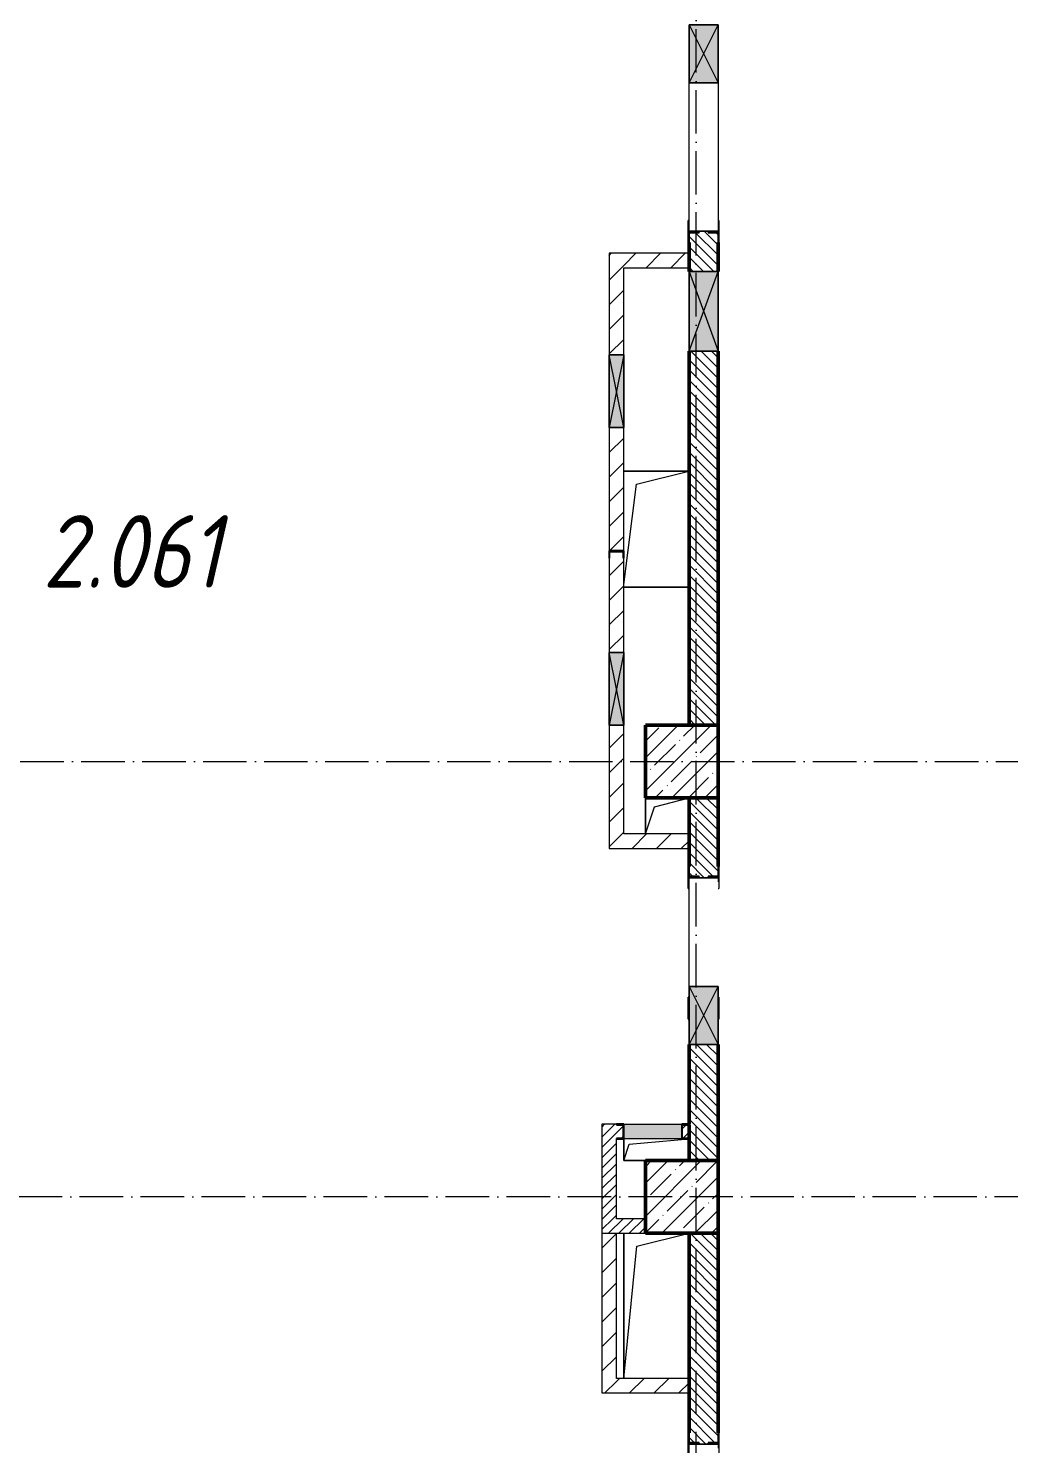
# Model space of a CAD drawing. Header units: millimetres. Extents: x -213536 to 1564669, y -45299 to 942238.
# Drawn here: x 545131 to 551884, y 593325 to 603075 of the extents above; entities that cross this region are included whole.
import ezdxf

# ---------------------------------------------------------------- set-up
doc = ezdxf.new("R2010")
doc.units = ezdxf.units.MM
doc.linetypes.add('50_200_ШТРИХ_1Т_ш5_п1_п1_', pattern=[700, 500, -100, 0, -100])
for name, color, linetype, lineweight in [('3.1) ЖБ окна 1.2 м', 102, 'Continuous', 30), ('A-DETL-GENF-OTLN', 7, 'Continuous', 9), ('A-FLOR-____-OTLN', 7, 'Continuous', 9), ('A-GENM-____-MCUT', 7, 'Continuous', 25), ('A-GENM-____-OTLN', 7, 'Continuous', 9), ('A-GENM-____-OTLN-1', 7, 'Continuous', 25), ('A-GLAZ-____-OTLN', 7, 'Continuous', 9), ('A-WALL-____-MCUT-2', 7, 'Continuous', 50), ('A-WALL-____-PATT-1', 7, 'Continuous', 9), ('A-WALL-FNSH-MCUT-1', 7, 'Continuous', 9), ('I-WALL-____-OTLN', 7, 'Continuous', 9), ('S-COLS-____-MCUT', 7, 'Continuous', 50), ('S-COLS-____-OTLN', 7, 'Continuous', 9), ('S-GRID-____-OTLN-1', 7, '50_200_ШТРИХ_1Т_ш5_п1_п1_', 9), ('Марки помещений', 7, 'Continuous', 9)]:
    doc.layers.add(name, color=color, linetype=linetype, lineweight=lineweight)
doc.styles.add('ISOCPEUR_I_3', font='isocpeui.ttf', dxfattribs={"width": 0.85, "height": 2.2})
pattern_1 = [(45, (544282.637, 571544.04), (-35.35534, 35.35534), [])]
pattern_2 = [(45, (544282.64, 571544.04), (-84.8528, 84.8528), [])]
pattern_3 = [(135, (544282.637, 571544.04), (-35.35534, -35.35534), [])]

# ---------------------------------------------------------------- blocks, each defined once
blk = doc.blocks.new('BSC_Колонна _Прямоугольная - 500х500-V39-АР1_План отверстий 2 этажа в осях 1-64_А-ГГ')
at = {"layer": 'S-COLS-____-OTLN'}
h = blk.add_hatch(dxfattribs=at)
h.set_pattern_fill('FP_68', color=256, style=0, pattern_type=2)
h.set_pattern_definition([(45, (-5350, -26481.04), (-114.0493, 114.0493), []), (45, (-5235.95, -26481.04), (-114.0493, 114.0493), [201.613, -40.323, 3.353, -36.97])])
h.paths.add_polyline_path([(-250, -250), (250, -250), (250, 250), (-250, 250)], flags=0)
at = {"layer": 'S-COLS-____-MCUT'}
for p, q in [((250, 250), (-250, 250)), ((-250, 250), (-250, -250)), ((250, -250), (250, 250)), ((-250, -250), (250, -250))]:
    blk.add_line(p, q, dxfattribs=at)
blk = doc.blocks.new('BSC_Колонна _Прямоугольная - 500х500-V46-АР1_План отверстий 2 этажа в осях 1-64_А-ГГ')
at = {"layer": 'S-COLS-____-OTLN'}
h = blk.add_hatch(dxfattribs=at)
h.set_pattern_fill('FP_75', color=256, style=0, pattern_type=2)
h.set_pattern_definition([(45, (-5350, -23481.04), (-114.0493, 114.0493), []), (45, (-5235.95, -23481.04), (-114.0493, 114.0493), [201.613, -40.323, 3.353, -36.97])])
h.paths.add_polyline_path([(-250, -250), (250, -250), (250, 250), (-250, 250)], flags=0)
at = {"layer": 'S-COLS-____-MCUT'}
for p, q in [((250, 250), (-250, 250)), ((-250, 250), (-250, -250)), ((250, -250), (250, 250)), ((-250, -250), (250, -250))]:
    blk.add_line(p, q, dxfattribs=at)
blk = doc.blocks.new('154_Стойка_СКБ_Уголок - СМ-2480_200-28346303-АР1_План отверстий 2 этажа в осях 1-64_А-ГГ')
at = {"layer": 'A-GENM-____-MCUT'}
for p, q in [((125, 156), (125, 81)), ((200, 156), (125, 156)), ((131, 81), (131, 150)), ((131, 150), (200, 150)), ((200, 150), (200, 156)), ((125, 81), (131, 81)), ((131, 19), (125, 19)), ((125, 19), (125, -56)), ((131, -50), (131, 19)), ((125, -56), (200, -56)), ((200, -50), (131, -50)), ((200, -56), (200, -50))]:
    blk.add_line(p, q, dxfattribs=at)
blk = doc.blocks.new('Стойка_Влож_Полоса боковая - Полоса-28213942-АР1_План отверстий 2 этажа в осях 1-64_А-ГГ')
at = {"layer": 'A-GENM-____-OTLN'}
for p, q in [((-5, 60), (0, 60)), ((-5, -60), (-5, 60)), ((0, 31), (0, -31)), ((0, -60), (-5, -60))]:
    blk.add_line(p, q, dxfattribs=at)
blk = doc.blocks.new('Стойка_Влож_Уголок_Опорный - Уголок-28213941-АР1_План отверстий 2 этажа в осях 1-64_А-ГГ')
at = {"layer": 'A-GENM-____-OTLN'}
for p, q in [((-212, -6), (-212, 0)), ((0, 0), (0, -6)), ((-212, -75), (-212, -6)), ((-212, -6), (-206, -6)), ((-212, -75), (-206, -75)), ((-6, -6), (0, -6)), ((-6, -75), (0, -75)), ((0, -6), (0, -75))]:
    blk.add_line(p, q, dxfattribs=at)
blk = doc.blocks.new('154_Фахверк_СКБ_Швеллер - Тип_100_3960-28318856-АР1_План отверстий 2 этажа в осях 1-64_А-ГГ')
at = {"layer": 'A-GENM-____-MCUT'}
for p, q in [((175, 50), (125, 50)), ((125, 50), (125, -50)), ((128, 47), (175, 47)), ((128, -47), (128, 47)), ((175, 47), (175, 50)), ((125, -50), (175, -50)), ((175, -47), (128, -47)), ((175, -50), (175, -47))]:
    blk.add_line(p, q, dxfattribs=at)
blk = doc.blocks.new('154_Стойка_СКБ_Уголок - СМ-2480_200-V146-АР1_План отверстий 2 этажа в осях 1-64_А-ГГ')
at = {"layer": 'A-GENM-____-MCUT'}
for p, q in [((125, 156), (125, 150)), ((200, 156), (125, 156)), ((200, 150), (200, 156)), ((125, -50), (125, -56)), ((125, -56), (200, -56)), ((200, -56), (200, -50))]:
    blk.add_line(p, q, dxfattribs=at)
blk = doc.blocks.new('AR_Отверстие Ниша - Лючок-32403584-АР1_План отверстий 2 этажа в осях 1-64_А-ГГ')
at = {"layer": 'A-GLAZ-____-OTLN'}
blk.add_hatch(color=256, dxfattribs=at).paths.add_polyline_path([(200, -50), (200, 50), (-200, 50), (-200, -50), (138.7, -50)], flags=0)
for p, q in [((-200, 50), (200, 50)), ((200, -50), (-200, -50))]:
    blk.add_line(p, q, dxfattribs=at)
blk = doc.blocks.new('154_Фахверк_СКБ_Швеллер - Тип_100_3960_зеркало-29769493-АР1_План отверстий 2 этажа в осях 1-64_А-ГГ')
at = {"layer": 'A-GENM-____-MCUT'}
for p, q in [((175, 50), (125, 50)), ((125, 50), (125, -50)), ((128, 47), (175, 47)), ((128, -47), (128, 47)), ((175, 47), (175, 50)), ((125, -50), (175, -50)), ((175, -47), (128, -47)), ((175, -50), (175, -47))]:
    blk.add_line(p, q, dxfattribs=at)
blk = doc.blocks.new('AR_Отверстие прямоугольное _в плите_ - AR_Отверстие прямоугольное _в плите_-30459275-АР1_План отверстий 2 этажа в осях 1-64_А-ГГ')
at = {"layer": 'A-GENM-____-OTLN'}
for p, q in [((-225, 75), (-225, -75)), ((-225, -75), (-187.5, 37.5)), ((-187.5, 37.5), (225, 75)), ((-225, -75), (-75, -75))]:
    blk.add_line(p, q, dxfattribs=at)
blk = doc.blocks.new('AR_Отверстие прямоугольное _в плите_ - AR_Отверстие прямоугольное _в плите_-30552560-АР1_План отверстий 2 этажа в осях 1-64_А-ГГ')
at = {"layer": 'A-GENM-____-OTLN'}
for p, q in [((-225, 500), (-225, -500)), ((-135, 410), (225, 500)), ((-225, -500), (-135, 410))]:
    blk.add_line(p, q, dxfattribs=at)
blk = doc.blocks.new('AR_Отверстие прямоугольное _в плите_ - AR_Отверстие прямоугольное _в плите_-30552862-АР1_План отверстий 2 этажа в осях 1-64_А-ГГ')
at = {"layer": 'A-GENM-____-OTLN'}
for p, q in [((225, 400), (-222.7, 400)), ((-135, 310), (225, 400)), ((225, -400), (225, 400)), ((-222.7, -382), (-135, 310)), ((-222.7, -400), (225, -400))]:
    blk.add_line(p, q, dxfattribs=at)
blk = doc.blocks.new('AR_Отверстие прямоугольное _в плите_ - AR_Отверстие прямоугольное _в плите_-V189-АР1_План отверстий 2 этажа в осях 1-64_А-ГГ')
at = {"layer": 'A-GENM-____-OTLN'}
for p, q in [((-150, 125), (-150, -125)), ((-87.5, 62.5), (150, 125)), ((-150, -125), (-87.5, 62.5))]:
    blk.add_line(p, q, dxfattribs=at)
blk = doc.blocks.new('AR_Отверстие прямоугольное _в стене__БезПР - AR_Отверстие прямоугольное _в стене__БезПР-36788828-АР1_План отверстий 2 этажа в осях 1-64_А-ГГ')
at = {"layer": 'A-GLAZ-____-OTLN'}
blk.add_hatch(color=256, dxfattribs=at).paths.add_polyline_path([(250, -50), (250, 50), (-250, 50), (-250, -50)], flags=0)
at = {"layer": 'A-DETL-GENF-OTLN'}
for p, q in [((-250, -50), (-250, 50)), ((-250, 50), (250, 50)), ((250, 50), (-250, -50)), ((-250, 50), (250, -50)), ((250, 50), (-250, 50)), ((-250, 50), (-250, -50)), ((250, 50), (250, -50)), ((250, -50), (250, 50)), ((250, -50), (-250, -50)), ((-250, -50), (250, -50))]:
    blk.add_line(p, q, dxfattribs=at)
at = {"layer": 'A-GLAZ-____-OTLN'}
blk.add_line((250, 50), (-250, 50), dxfattribs=at)
blk = doc.blocks.new('AR_Отверстие прямоугольное _в стене__БезПР - AR_Отверстие прямоугольное _в стене__БезПР-36429280-АР1_План отверстий 2 этажа в осях 1-64_А-ГГ')
at = {"layer": 'A-GLAZ-____-OTLN'}
blk.add_hatch(color=256, dxfattribs=at).paths.add_polyline_path([(-275, -100), (275, -100), (275, 100), (-275, 100)], flags=0)
at = {"layer": 'A-DETL-GENF-OTLN'}
for p, q in [((-275, -100), (-275, 100)), ((-275, 100), (275, 100)), ((275, 100), (-275, -100)), ((-275, 100), (275, -100)), ((275, 100), (-275, 100)), ((-275, 100), (-275, -100)), ((275, 100), (275, -100)), ((275, -100), (275, 100)), ((275, -100), (-275, -100)), ((-275, -100), (275, -100))]:
    blk.add_line(p, q, dxfattribs=at)
at = {"layer": 'A-GLAZ-____-OTLN'}
blk.add_line((275, 100), (-275, 100), dxfattribs=at)
blk = doc.blocks.new('AR_Отверстие прямоугольное _в стене__БезПР - AR_Отверстие прямоугольное _в стене__БезПР-36428632-АР1_План отверстий 2 этажа в осях 1-64_А-ГГ')
at = {"layer": 'A-GLAZ-____-OTLN'}
blk.add_hatch(color=256, dxfattribs=at).paths.add_polyline_path([(-200, -100), (200, -100), (200, 100), (-200, 100)], flags=0)
at = {"layer": 'A-DETL-GENF-OTLN'}
for p, q in [((-200, -100), (-200, 100)), ((-200, 100), (200, 100)), ((200, 100), (-200, -100)), ((-200, 100), (200, -100)), ((200, 100), (-200, 100)), ((-200, 100), (-200, -100)), ((200, 100), (200, -100)), ((200, -100), (200, 100)), ((200, -100), (-200, -100)), ((-200, -100), (200, -100))]:
    blk.add_line(p, q, dxfattribs=at)
at = {"layer": 'A-GLAZ-____-OTLN'}
blk.add_line((200, 100), (-200, 100), dxfattribs=at)
blk = doc.blocks.new('2этаж')
at = {"layer": 'S-GRID-____-OTLN-1', "color": 251, "ltscale": 0.6, "true_color": 0x636466}
for p, q in [((-10141.7, 454533.3), (-10141.7, 508896.9)), ((-20260.4, 485497), (11116.1, 485497)), ((11116.1, 482497), (-20260.4, 482497))]:
    blk.add_line(p, q, dxfattribs=at)

msp = doc.modelspace()

# ---------------------------------------------------------------- hatches: boundary and pattern name
at = {"layer": 'A-WALL-____-PATT-1'}
h = msp.add_hatch(dxfattribs=at)
h.set_pattern_fill('FP_6', color=256, style=0, pattern_type=2)
h.set_pattern_definition(pattern_3)
h.paths.add_polyline_path([(549882.6, 598275.1), (549882.6, 600850.1), (549682.6, 600850.1), (549682.6, 598275.1)], flags=0)
h.paths.add_polyline_path([(549682.6, 601400.1), (549882.6, 601400.1), (549882.6, 601669.1), (549813.6, 601669.1), (549813.6, 601675.1), (549751.6, 601675.1), (549751.6, 601669.1), (549682.6, 601669.1), (549682.6, 601600.1)], flags=0)
h.paths.add_polyline_path([(549813.6, 603375.1), (549813.6, 603381.1), (549882.6, 603381.1), (549882.6, 603775.1), (549682.6, 603775.1), (549682.6, 603381.1), (549751.6, 603381.1), (549751.6, 603375.1)], flags=0)
h = msp.add_hatch(dxfattribs=at)
h.set_pattern_fill('FP_4', color=256, style=0, pattern_type=2)
h.set_pattern_definition(pattern_2)
h.paths.add_polyline_path([(549132.6, 597425.1), (549232.6, 597425.1), (549232.6, 598275.1), (549132.6, 598275.1)], flags=0)
h.paths.add_polyline_path([(549135.6, 598775.1), (549232.6, 598775.1), (549232.6, 599425.1), (549229.6, 599425.1), (549229.6, 599472.1), (549135.6, 599472.1), (549135.6, 599425.1), (549132.6, 599425.1), (549132.6, 598775.1)], flags=0)
h.paths.add_polyline_path([(549229.6, 599475.1), (549232.6, 599475.1), (549232.6, 600325.1), (549132.6, 600325.1), (549132.6, 599475.1), (549183.9, 599475.1)], flags=0)
h.paths.add_polyline_path([(549232.6, 600825.1), (549232.6, 601525.1), (549132.6, 601525.1), (549132.6, 600825.1), (549150.1, 600825.1)], flags=0)
h = msp.add_hatch(dxfattribs=at)
h.set_pattern_fill('FP_4', color=256, style=0, pattern_type=2)
h.set_pattern_definition(pattern_2)
h.paths.add_polyline_path([(549682.6, 601425.1), (549682.6, 601525.1), (549232.6, 601525.1), (549232.6, 601425.1)], flags=0)
h = msp.add_hatch(dxfattribs=at)
h.set_pattern_fill('FP_6', color=256, style=0, pattern_type=2)
h.set_pattern_definition(pattern_3)
h.paths.add_polyline_path([(549882.6, 595275.1), (549882.6, 596075.1), (549682.6, 596075.1), (549682.6, 595275.1)], flags=0)
h.paths.add_polyline_path([(549813.6, 597225.1), (549813.6, 597231.1), (549882.6, 597231.1), (549882.6, 597775.1), (549682.6, 597775.1), (549682.6, 597231.1), (549751.6, 597231.1), (549751.6, 597225.1)], flags=0)
h = msp.add_hatch(dxfattribs=at)
h.set_pattern_fill('FP_4', color=256, style=0, pattern_type=2)
h.set_pattern_definition(pattern_2)
h.paths.add_polyline_path([(549232.6, 597425.1), (549682.6, 597425.1), (549682.6, 597525.1), (549232.6, 597525.1)], flags=0)
h = msp.add_hatch(dxfattribs=at)
h.set_pattern_fill('FP_5', color=256, style=0, pattern_type=2)
h.set_pattern_definition(pattern_1)
h.paths.add_polyline_path([(549082.6, 595425.1), (549182.6, 595425.1), (549182.6, 595428.1), (549229.6, 595428.1), (549229.6, 595522.1), (549182.6, 595522.1), (549182.6, 595525.1), (549082.6, 595525.1), (549082.6, 595428.1)], flags=0)
h.paths.add_polyline_path([(549635.6, 595428.1), (549682.6, 595428.1), (549682.6, 595522.1), (549635.6, 595522.1), (549635.6, 595515.7)], flags=0)
h = msp.add_hatch(dxfattribs=at)
h.set_pattern_fill('FP_5', color=256, style=0, pattern_type=2)
h.set_pattern_definition(pattern_1)
h.paths.add_polyline_path([(549082.6, 594875.1), (549182.6, 594875.1), (549182.6, 595425.1), (549082.6, 595425.1), (549082.6, 595418.7)], flags=0)
h = msp.add_hatch(dxfattribs=at)
h.set_pattern_fill('FP_5', color=256, style=0, pattern_type=2)
h.set_pattern_definition(pattern_1)
h.paths.add_polyline_path([(549382.6, 594775.1), (549382.6, 594875.1), (549082.6, 594875.1), (549082.6, 594775.1)], flags=0)
h = msp.add_hatch(dxfattribs=at)
h.set_pattern_fill('FP_4', color=256, style=0, pattern_type=2)
h.set_pattern_definition(pattern_2)
h.paths.add_polyline_path([(549082.6, 593675.1), (549182.6, 593675.1), (549182.6, 594775.1), (549082.6, 594775.1)], flags=0)
h = msp.add_hatch(dxfattribs=at)
h.set_pattern_fill('FP_6', color=256, style=0, pattern_type=2)
h.set_pattern_definition(pattern_3)
h.paths.add_polyline_path([(549751.6, 589275.1), (549882.6, 589275.1), (549882.6, 589469.1), (549813.6, 589469.1), (549813.6, 589475.1), (549751.6, 589475.1), (549751.6, 589469.1), (549682.6, 589469.1), (549682.6, 589275.1)], flags=0)
h.paths.add_polyline_path([(549813.6, 591175.1), (549813.6, 591181.1), (549882.6, 591181.1), (549882.6, 592419.1), (549813.6, 592419.1), (549813.6, 592425.1), (549751.6, 592425.1), (549751.6, 592419.1), (549682.6, 592419.1), (549682.6, 591181.1), (549751.6, 591181.1), (549751.6, 591175.1)], flags=0)
h.paths.add_polyline_path([(549813.6, 593325.1), (549813.6, 593331.1), (549882.6, 593331.1), (549882.6, 594775.1), (549682.6, 594775.1), (549682.6, 593331.1), (549751.6, 593331.1), (549751.6, 593325.1)], flags=0)
h = msp.add_hatch(dxfattribs=at)
h.set_pattern_fill('FP_4', color=256, style=0, pattern_type=2)
h.set_pattern_definition(pattern_2)
h.paths.add_polyline_path([(549182.6, 593675.1), (549682.6, 593675.1), (549682.6, 593775.1), (549182.6, 593775.1)], flags=0)

# ---------------------------------------------------------------- linework, layer by layer
at = {"layer": 'A-FLOR-____-OTLN'}
for p, q in [((549232.6, 600025.1), (549680.4, 600025.1)), ((549680.4, 600025.1), (549680.4, 599225.1)), ((549680.4, 599225.1), (549232.6, 599225.1)), ((549382.6, 597525.1), (549382.6, 597775.1)), ((549232.6, 595275.1), (549232.6, 595425.1)), ((549382.6, 595275.1), (549232.6, 595275.1)), ((549232.6, 593775.1), (549232.6, 594775.1))]:
    msp.add_line(p, q, dxfattribs=at)
at = {"layer": 'A-WALL-____-MCUT-2'}
for p, q in [((549682.6, 601600.1), (549682.6, 601400.1)), ((549882.6, 601400.1), (549882.6, 601600.1)), ((549682.6, 600850.1), (549682.6, 598275.1)), ((549882.6, 598275.1), (549882.6, 600850.1)), ((549682.6, 597775.1), (549682.6, 597300.1)), ((549882.6, 597300.1), (549882.6, 597775.1)), ((549682.6, 596075.1), (549682.6, 595525.1)), ((549882.6, 595275.1), (549882.6, 596075.1)), ((549682.6, 595522.1), (549682.6, 595428.1)), ((549682.6, 595425.1), (549682.6, 595275.1)), ((549682.6, 594775.1), (549682.6, 593400.1)), ((549882.6, 593400.1), (549882.6, 594775.1))]:
    msp.add_line(p, q, dxfattribs=at)
at = {"layer": 'A-WALL-FNSH-MCUT-1'}
for p, q in [((549132.6, 601525.1), (549132.6, 600825.1)), ((549682.6, 601525.1), (549132.6, 601525.1)), ((549232.6, 600825.1), (549232.6, 601425.1)), ((549232.6, 601425.1), (549682.6, 601425.1)), ((549132.6, 600325.1), (549132.6, 599475.1)), ((549232.6, 599475.1), (549232.6, 600325.1)), ((549132.6, 599425.1), (549132.6, 598775.1)), ((549232.6, 598775.1), (549232.6, 599425.1)), ((549132.6, 598275.1), (549132.6, 597425.1)), ((549232.6, 597525.1), (549232.6, 598275.1)), ((549682.6, 597525.1), (549232.6, 597525.1)), ((549132.6, 597425.1), (549682.6, 597425.1)), ((549182.6, 595525.1), (549082.6, 595525.1)), ((549082.6, 595525.1), (549082.6, 593675.1)), ((549182.6, 594875.1), (549182.6, 595425.1)), ((549382.6, 594875.1), (549182.6, 594875.1)), ((549082.6, 594775.1), (549382.6, 594775.1)), ((549182.6, 593775.1), (549182.6, 594775.1)), ((549682.6, 593775.1), (549182.6, 593775.1)), ((549082.6, 593675.1), (549682.6, 593675.1))]:
    msp.add_line(p, q, dxfattribs=at)
at = {"layer": 'I-WALL-____-OTLN'}
for p, q in [((549682.6, 601675.1), (549682.6, 602700.1)), ((549882.6, 602700.1), (549882.6, 601675.1)), ((549682.6, 596475.1), (549682.6, 597225.1)), ((549882.6, 597225.1), (549882.6, 597195.1)), ((549682.6, 592425.1), (549682.6, 593325.1)), ((549882.6, 593325.1), (549882.6, 593295.1))]:
    msp.add_line(p, q, dxfattribs=at)

# ---------------------------------------------------------------- block references
at = {"layer": '3.1) ЖБ окна 1.2 м'}
msp.add_blockref('2этаж', (559874.3, 112528.1), dxfattribs=at)
at = {"layer": 'A-GENM-____-OTLN'}
for name, p, rotation in [('Стойка_Влож_Уголок_Опорный - Уголок-28213941-АР1_План отверстий 2 этажа в осях 1-64_А-ГГ', (549676.6, 601675.1), 180), ('Стойка_Влож_Полоса боковая - Полоса-28213942-АР1_План отверстий 2 этажа в осях 1-64_А-ГГ', (549782.6, 601675.1), 269.9999999999999), ('Стойка_Влож_Полоса боковая - Полоса-28213942-АР1_План отверстий 2 этажа в осях 1-64_А-ГГ', (549782.6, 597225.1), 89.99999999999993), ('Стойка_Влож_Уголок_Опорный - Уголок-28213941-АР1_План отверстий 2 этажа в осях 1-64_А-ГГ', (549676.6, 596325.1), 180), ('Стойка_Влож_Полоса боковая - Полоса-28213942-АР1_План отверстий 2 этажа в осях 1-64_А-ГГ', (549782.6, 593325.1), 89.99999999999993)]:
    msp.add_blockref(name, p, dxfattribs=dict(at, rotation=rotation))
for name, p in [('AR_Отверстие прямоугольное _в плите_ - AR_Отверстие прямоугольное _в плите_-30552862-АР1_План отверстий 2 этажа в осях 1-64_А-ГГ', (549455.4, 599625.1)), ('AR_Отверстие прямоугольное _в плите_ - AR_Отверстие прямоугольное _в плите_-V189-АР1_План отверстий 2 этажа в осях 1-64_А-ГГ', (549532.6, 597650.1)), ('Стойка_Влож_Уголок_Опорный - Уголок-28213941-АР1_План отверстий 2 этажа в осях 1-64_А-ГГ', (549888.6, 597225.1)), ('AR_Отверстие прямоугольное _в плите_ - AR_Отверстие прямоугольное _в плите_-30459275-АР1_План отверстий 2 этажа в осях 1-64_А-ГГ', (549457.6, 595350.1)), ('AR_Отверстие прямоугольное _в плите_ - AR_Отверстие прямоугольное _в плите_-30552560-АР1_План отверстий 2 этажа в осях 1-64_А-ГГ', (549457.6, 594275.1)), ('Стойка_Влож_Уголок_Опорный - Уголок-28213941-АР1_План отверстий 2 этажа в осях 1-64_А-ГГ', (549888.6, 593325.1))]:
    msp.add_blockref(name, p, dxfattribs=at)
at = {"layer": 'A-GENM-____-OTLN-1'}
for name, p, rotation in [('154_Стойка_СКБ_Уголок - СМ-2480_200-28346303-АР1_План отверстий 2 этажа в осях 1-64_А-ГГ', (549732.6, 601800.1), 269.9999999999999), ('154_Фахверк_СКБ_Швеллер - Тип_100_3960-28318856-АР1_План отверстий 2 этажа в осях 1-64_А-ГГ', (549182.6, 599600.1), 269.9999999999999), ('154_Стойка_СКБ_Уголок - СМ-2480_200-28346303-АР1_План отверстий 2 этажа в осях 1-64_А-ГГ', (549832.6, 597100.1), 89.99999999999991), ('154_Стойка_СКБ_Уголок - СМ-2480_200-V146-АР1_План отверстий 2 этажа в осях 1-64_А-ГГ', (549732.6, 596450.1), 269.9999999999999), ('154_Фахверк_СКБ_Швеллер - Тип_100_3960_зеркало-29769493-АР1_План отверстий 2 этажа в осях 1-64_А-ГГ', (549357.6, 595475.1), 180), ('154_Стойка_СКБ_Уголок - СМ-2480_200-28346303-АР1_План отверстий 2 этажа в осях 1-64_А-ГГ', (549832.6, 593200.1), 89.99999999999991)]:
    msp.add_blockref(name, p, dxfattribs=dict(at, rotation=rotation))
msp.add_blockref('154_Фахверк_СКБ_Швеллер - Тип_100_3960_зеркало-29769493-АР1_План отверстий 2 этажа в осях 1-64_А-ГГ', (549507.6, 595475.1), dxfattribs=at)
at = {"layer": 'A-GLAZ-____-OTLN'}
for name, p, rotation in [('AR_Отверстие прямоугольное _в стене__БезПР - AR_Отверстие прямоугольное _в стене__БезПР-36428632-АР1_План отверстий 2 этажа в осях 1-64_А-ГГ', (549782.6, 602900.1), 89.99999999999991), ('AR_Отверстие прямоугольное _в стене__БезПР - AR_Отверстие прямоугольное _в стене__БезПР-36429280-АР1_План отверстий 2 этажа в осях 1-64_А-ГГ', (549782.6, 601125.1), 89.99999999999991), ('AR_Отверстие прямоугольное _в стене__БезПР - AR_Отверстие прямоугольное _в стене__БезПР-36788828-АР1_План отверстий 2 этажа в осях 1-64_А-ГГ', (549182.6, 600575.1), 269.9999999999999), ('AR_Отверстие прямоугольное _в стене__БезПР - AR_Отверстие прямоугольное _в стене__БезПР-36788828-АР1_План отверстий 2 этажа в осях 1-64_А-ГГ', (549182.6, 598525.1), 269.9999999999999), ('AR_Отверстие прямоугольное _в стене__БезПР - AR_Отверстие прямоугольное _в стене__БезПР-36428632-АР1_План отверстий 2 этажа в осях 1-64_А-ГГ', (549782.6, 596275.1), 89.99999999999991)]:
    msp.add_blockref(name, p, dxfattribs=dict(at, rotation=rotation))
msp.add_blockref('AR_Отверстие Ниша - Лючок-32403584-АР1_План отверстий 2 этажа в осях 1-64_А-ГГ', (549432.6, 595475.1), dxfattribs=at)
at = {"layer": 'S-COLS-____-OTLN'}
for name, p in [('BSC_Колонна _Прямоугольная - 500х500-V39-АР1_План отверстий 2 этажа в осях 1-64_А-ГГ', (549632.6, 598025.1)), ('BSC_Колонна _Прямоугольная - 500х500-V46-АР1_План отверстий 2 этажа в осях 1-64_А-ГГ', (549632.6, 595025.1))]:
    msp.add_blockref(name, p, dxfattribs=at)

# ---------------------------------------------------------------- texts
at = {"layer": 'Марки помещений', "insert": (545229.5, 599721.6), "char_height": 500, "width": 737.552, "attachment_point": 1, "style": 'ISOCPEUR_I_3'}
msp.add_mtext('2.061', dxfattribs=at)

doc.saveas('drawing.dxf')
